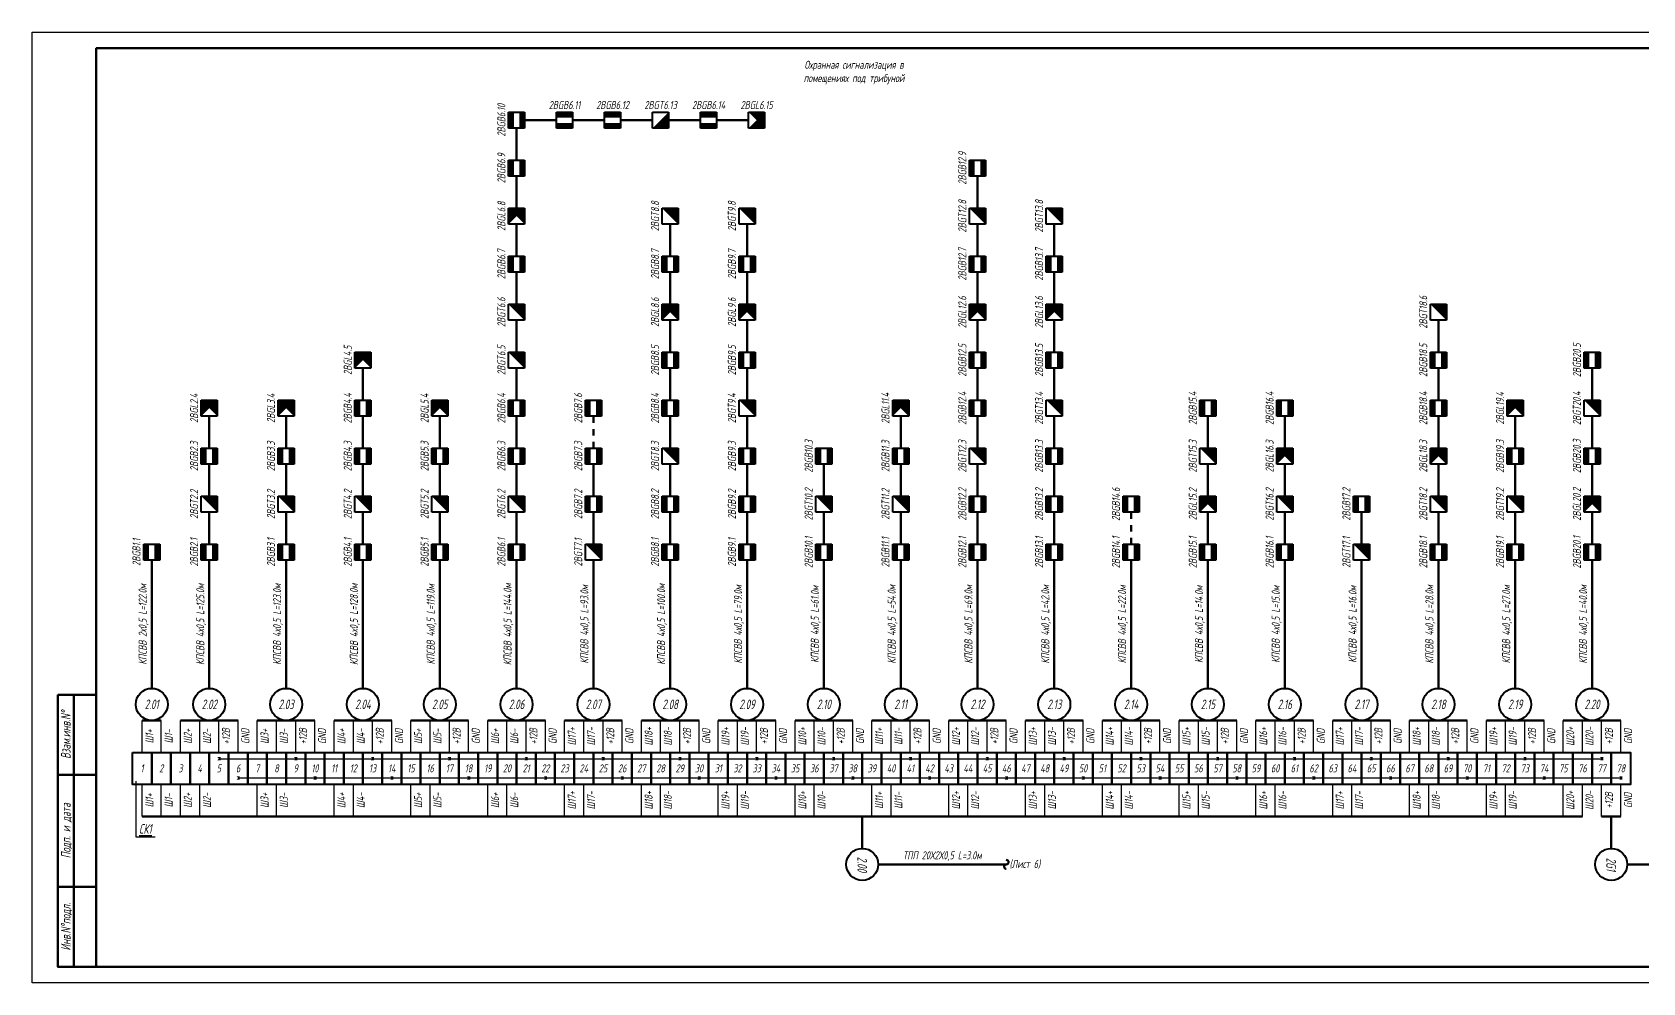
# Model space of a CAD drawing. Extents: x 0 to 1720, y -2086 to 3873.
# Drawn here: x 0 to 503, y 2682 to 2979 of the extents above; entities that cross this region are included whole.
import ezdxf
from ezdxf.enums import TextEntityAlignment as Align

# ---------------------------------------------------------------- set-up
doc = ezdxf.new("R2010")
doc.units = 0
doc.layers.add('EL_DEVICE', color=1, linetype='Continuous', lineweight=40)
doc.layers.add('EL_KABLE', color=9, linetype='Continuous', lineweight=60)
for name, color, linetype in [('EL_WIRES', 3, 'Continuous'), ('FORMAT', 134, 'Continuous'), ('TEXT', 4, 'Continuous'), ('WINOSKA', 251, 'Continuous')]:
    doc.layers.add(name, color=color, linetype=linetype)
doc.styles.add('R2_5', font='romant.shx', dxfattribs={"width": 0.65, "oblique": 12, "height": 2.5})

# ---------------------------------------------------------------- blocks, each defined once
blk = doc.blocks.new('CABLE_MARK')
at = {"layer": 'EL_DEVICE'}
blk.add_circle((0, 5), 5, dxfattribs=at)
at = {"layer": 'EL_KABLE'}
blk.add_line((0, 10), (0, 50), dxfattribs=at)
blk = doc.blocks.new('OS_DAT_BGB')
at = {"layer": 'EL_DEVICE'}
for p, q in [((-2.5, 2.5), (2.5, 2.5)), ((-2.5, -2.5), (-2.5, 2.5)), ((2.5, 2.5), (2.5, -2.5)), ((2.5, -2.5), (-2.5, -2.5))]:
    blk.add_line(p, q, dxfattribs=at)
for points in [[(-1.67, 2.5, 1.67, 1.67, 0), (-1.67, -2.5, 1.67, 1.67, 0)], [(1.67, 2.5, 1.67, 1.67, 0), (1.67, -2.5, 1.67, 1.67, 0)]]:
    blk.add_lwpolyline(points, format="xyseb", dxfattribs=at)
blk = doc.blocks.new('OS_DAT_BGT')
at = {"layer": 'EL_DEVICE'}
for p, q in [((-2.5, 2.5), (2.5, 2.5)), ((-2.5, -2.5), (-2.5, 2.5)), ((2.5, 2.5), (2.5, -2.5)), ((2.5, -2.5), (-2.5, -2.5))]:
    blk.add_line(p, q, dxfattribs=at)
blk.add_lwpolyline([(2.5, 2.5, 0, 7.07, 0), (0, 0, 7.07, 7.07, 0)], format="xyseb", dxfattribs=at)
blk = doc.blocks.new('OS_DAT_BGL')
at = {"layer": 'EL_DEVICE'}
for p, q in [((-2.5, 2.5), (2.5, 2.5)), ((-2.5, -2.5), (-2.5, 2.5)), ((2.5, 2.5), (2.5, -2.5)), ((2.5, -2.5), (-2.5, -2.5))]:
    blk.add_line(p, q, dxfattribs=at)
for points in [[(-2.5, 2.5, 0, 7.07, 0), (0, 0, 7.07, 7.07, 0)], [(2.5, 2.5, 0, 7.07, 0), (0, 0, 7.07, 7.07, 0)]]:
    blk.add_lwpolyline(points, format="xyseb", dxfattribs=at)
blk = doc.blocks.new('Break')
for centre, start, end in [((-0.7, 0), 0, 180), ((0.7, 0), 180, 0)]:
    blk.add_arc(centre, 0.7, start, end)

msp = doc.modelspace()

# ---------------------------------------------------------------- linework, layer by layer
at = {"layer": 'EL_DEVICE'}
for points in [[(31.33, 2754), (37.33, 2754), (37.33, 2744), (31.33, 2744)], [(37.33, 2754), (43.33, 2754), (43.33, 2744), (37.33, 2744)], [(43.33, 2754), (49.33, 2754), (49.33, 2744), (43.33, 2744)], [(49.33, 2754), (55.33, 2754), (55.33, 2744), (49.33, 2744)], [(55.33, 2754), (61.33, 2754), (61.33, 2744), (55.33, 2744)], [(61.33, 2754), (67.33, 2754), (67.33, 2744), (61.33, 2744)], [(67.33, 2754), (73.33, 2754), (73.33, 2744), (67.33, 2744)], [(73.33, 2754), (79.33, 2754), (79.33, 2744), (73.33, 2744)], [(79.33, 2754), (85.33, 2754), (85.33, 2744), (79.33, 2744)], [(85.33, 2754), (91.33, 2754), (91.33, 2744), (85.33, 2744)], [(91.33, 2754), (97.33, 2754), (97.33, 2744), (91.33, 2744)], [(97.33, 2754), (103.33, 2754), (103.33, 2744), (97.33, 2744)], [(103.33, 2754), (109.33, 2754), (109.33, 2744), (103.33, 2744)], [(109.33, 2754), (115.33, 2754), (115.33, 2744), (109.33, 2744)], [(115.33, 2754), (121.33, 2754), (121.33, 2744), (115.33, 2744)], [(121.33, 2754), (127.33, 2754), (127.33, 2744), (121.33, 2744)], [(127.33, 2754), (133.33, 2754), (133.33, 2744), (127.33, 2744)], [(133.33, 2754), (139.33, 2754), (139.33, 2744), (133.33, 2744)], [(139.33, 2754), (145.33, 2754), (145.33, 2744), (139.33, 2744)], [(145.33, 2754), (151.33, 2754), (151.33, 2744), (145.33, 2744)], [(151.33, 2754), (157.33, 2754), (157.33, 2744), (151.33, 2744)], [(157.33, 2754), (163.33, 2754), (163.33, 2744), (157.33, 2744)], [(163.33, 2754), (169.33, 2754), (169.33, 2744), (163.33, 2744)], [(169.33, 2754), (175.33, 2754), (175.33, 2744), (169.33, 2744)], [(175.33, 2754), (181.33, 2754), (181.33, 2744), (175.33, 2744)], [(181.33, 2754), (187.33, 2754), (187.33, 2744), (181.33, 2744)], [(187.33, 2754), (193.33, 2754), (193.33, 2744), (187.33, 2744)], [(193.33, 2754), (199.33, 2754), (199.33, 2744), (193.33, 2744)], [(199.33, 2754), (205.33, 2754), (205.33, 2744), (199.33, 2744)], [(205.33, 2754), (211.33, 2754), (211.33, 2744), (205.33, 2744)], [(211.33, 2754), (217.33, 2754), (217.33, 2744), (211.33, 2744)], [(217.33, 2754), (223.33, 2754), (223.33, 2744), (217.33, 2744)], [(223.33, 2754), (229.33, 2754), (229.33, 2744), (223.33, 2744)], [(229.33, 2754), (235.33, 2754), (235.33, 2744), (229.33, 2744)], [(235.33, 2754), (241.33, 2754), (241.33, 2744), (235.33, 2744)], [(241.33, 2754), (247.33, 2754), (247.33, 2744), (241.33, 2744)], [(247.33, 2754), (253.33, 2754), (253.33, 2744), (247.33, 2744)], [(253.33, 2754), (259.33, 2754), (259.33, 2744), (253.33, 2744)], [(259.33, 2754), (265.33, 2754), (265.33, 2744), (259.33, 2744)], [(265.33, 2754), (271.33, 2754), (271.33, 2744), (265.33, 2744)], [(271.33, 2754), (277.33, 2754), (277.33, 2744), (271.33, 2744)], [(277.33, 2754), (283.33, 2754), (283.33, 2744), (277.33, 2744)], [(283.33, 2754), (289.33, 2754), (289.33, 2744), (283.33, 2744)], [(289.33, 2754), (295.33, 2754), (295.33, 2744), (289.33, 2744)], [(295.33, 2754), (301.33, 2754), (301.33, 2744), (295.33, 2744)], [(301.33, 2754), (307.33, 2754), (307.33, 2744), (301.33, 2744)], [(307.33, 2754), (313.33, 2754), (313.33, 2744), (307.33, 2744)], [(313.33, 2754), (319.33, 2754), (319.33, 2744), (313.33, 2744)], [(319.33, 2754), (325.33, 2754), (325.33, 2744), (319.33, 2744)], [(325.33, 2754), (331.33, 2754), (331.33, 2744), (325.33, 2744)], [(331.33, 2754), (337.33, 2754), (337.33, 2744), (331.33, 2744)], [(337.33, 2754), (343.33, 2754), (343.33, 2744), (337.33, 2744)], [(343.33, 2754), (349.33, 2754), (349.33, 2744), (343.33, 2744)], [(349.33, 2754), (355.33, 2754), (355.33, 2744), (349.33, 2744)], [(355.33, 2754), (361.33, 2754), (361.33, 2744), (355.33, 2744)], [(361.33, 2754), (367.33, 2754), (367.33, 2744), (361.33, 2744)], [(367.33, 2754), (373.33, 2754), (373.33, 2744), (367.33, 2744)], [(373.33, 2754), (379.33, 2754), (379.33, 2744), (373.33, 2744)], [(379.33, 2754), (385.33, 2754), (385.33, 2744), (379.33, 2744)], [(385.33, 2754), (391.33, 2754), (391.33, 2744), (385.33, 2744)], [(391.33, 2754), (397.33, 2754), (397.33, 2744), (391.33, 2744)], [(397.33, 2754), (403.33, 2754), (403.33, 2744), (397.33, 2744)], [(403.33, 2754), (409.33, 2754), (409.33, 2744), (403.33, 2744)], [(409.33, 2754), (415.33, 2754), (415.33, 2744), (409.33, 2744)], [(415.33, 2754), (421.33, 2754), (421.33, 2744), (415.33, 2744)], [(421.33, 2754), (427.33, 2754), (427.33, 2744), (421.33, 2744)], [(427.33, 2754), (433.33, 2754), (433.33, 2744), (427.33, 2744)], [(433.33, 2754), (439.33, 2754), (439.33, 2744), (433.33, 2744)], [(439.33, 2754), (445.33, 2754), (445.33, 2744), (439.33, 2744)], [(445.33, 2754), (451.33, 2754), (451.33, 2744), (445.33, 2744)], [(451.33, 2754), (457.33, 2754), (457.33, 2744), (451.33, 2744)], [(457.33, 2754), (463.33, 2754), (463.33, 2744), (457.33, 2744)], [(463.33, 2754), (469.33, 2754), (469.33, 2744), (463.33, 2744)], [(469.33, 2754), (475.33, 2754), (475.33, 2744), (469.33, 2744)], [(475.33, 2754), (481.33, 2754), (481.33, 2744), (475.33, 2744)], [(481.33, 2754), (487.33, 2754), (487.33, 2744), (481.33, 2744)], [(487.33, 2754), (493.33, 2754), (493.33, 2744), (487.33, 2744)], [(493.33, 2754), (499.33, 2754), (499.33, 2744), (493.33, 2744)]]:
    msp.add_lwpolyline(points, close=True, dxfattribs=at)
at = {"layer": 'EL_KABLE'}
for p, q in [((151.33, 2939), (151.33, 2949)), ((153.83, 2951.5), (163.83, 2951.5)), ((168.83, 2951.5), (178.83, 2951.5)), ((183.83, 2951.5), (193.83, 2951.5)), ((198.83, 2951.5), (208.83, 2951.5)), ((213.83, 2951.5), (223.83, 2951.5)), ((151.33, 2924), (151.33, 2934)), ((295.33, 2924), (295.33, 2934)), ((151.33, 2909), (151.33, 2919)), ((199.33, 2909), (199.33, 2919)), ((223.33, 2909), (223.33, 2919)), ((295.33, 2909), (295.33, 2919)), ((319.33, 2909), (319.33, 2919)), ((151.33, 2894), (151.33, 2904)), ((199.33, 2894), (199.33, 2904)), ((223.33, 2894), (223.33, 2904)), ((295.33, 2894), (295.33, 2904)), ((319.33, 2894), (319.33, 2904)), ((151.33, 2879), (151.33, 2889)), ((199.33, 2879), (199.33, 2889)), ((223.33, 2879), (223.33, 2889)), ((295.33, 2879), (295.33, 2889)), ((319.33, 2879), (319.33, 2889)), ((439.33, 2879), (439.33, 2889)), ((103.33, 2864), (103.33, 2874)), ((151.33, 2864), (151.33, 2874)), ((199.33, 2864), (199.33, 2874)), ((223.33, 2864), (223.33, 2874)), ((295.33, 2864), (295.33, 2874)), ((319.33, 2864), (319.33, 2874)), ((439.33, 2864), (439.33, 2874)), ((487.33, 2864), (487.33, 2874)), ((55.33, 2849), (55.33, 2859)), ((79.33, 2849), (79.33, 2859)), ((103.33, 2849), (103.33, 2859)), ((127.33, 2849), (127.33, 2859)), ((151.33, 2849), (151.33, 2859)), ((175.33, 2857), (175.33, 2859)), ((199.33, 2849), (199.33, 2859)), ((223.33, 2849), (223.33, 2859)), ((271.33, 2849), (271.33, 2859)), ((295.33, 2849), (295.33, 2859)), ((319.33, 2849), (319.33, 2859)), ((367.33, 2849), (367.33, 2859)), ((391.33, 2849), (391.33, 2859)), ((439.33, 2849), (439.33, 2859)), ((463.33, 2849), (463.33, 2859)), ((487.33, 2849), (487.33, 2859)), ((175.33, 2853), (175.33, 2855)), ((175.33, 2849), (175.33, 2851)), ((55.33, 2834), (55.33, 2844)), ((79.33, 2834), (79.33, 2844)), ((103.33, 2834), (103.33, 2844)), ((127.33, 2834), (127.33, 2844)), ((151.33, 2834), (151.33, 2844)), ((175.33, 2834), (175.33, 2844)), ((199.33, 2834), (199.33, 2844)), ((223.33, 2834), (223.33, 2844)), ((247.33, 2834), (247.33, 2844)), ((271.33, 2834), (271.33, 2844)), ((295.33, 2834), (295.33, 2844)), ((319.33, 2834), (319.33, 2844)), ((367.33, 2834), (367.33, 2844)), ((391.33, 2834), (391.33, 2844)), ((439.33, 2834), (439.33, 2844)), ((463.33, 2834), (463.33, 2844)), ((487.33, 2834), (487.33, 2844)), ((55.33, 2819), (55.33, 2829)), ((79.33, 2819), (79.33, 2829)), ((103.33, 2819), (103.33, 2829)), ((127.33, 2819), (127.33, 2829)), ((151.33, 2819), (151.33, 2829)), ((175.33, 2819), (175.33, 2829)), ((199.33, 2819), (199.33, 2829)), ((223.33, 2819), (223.33, 2829)), ((247.33, 2819), (247.33, 2829)), ((271.33, 2819), (271.33, 2829)), ((295.33, 2819), (295.33, 2829)), ((319.33, 2819), (319.33, 2829)), ((343.33, 2827), (343.33, 2829)), ((367.33, 2819), (367.33, 2829)), ((391.33, 2819), (391.33, 2829)), ((415.33, 2819), (415.33, 2829)), ((439.33, 2819), (439.33, 2829)), ((463.33, 2819), (463.33, 2829)), ((487.33, 2819), (487.33, 2829)), ((343.33, 2823), (343.33, 2825)), ((343.33, 2819), (343.33, 2821)), ((34.33, 2764), (40.33, 2764)), ((46.33, 2764), (64.33, 2764)), ((70.33, 2764), (88.33, 2764)), ((94.33, 2764), (112.33, 2764)), ((118.33, 2764), (136.33, 2764)), ((142.33, 2764), (160.33, 2764)), ((166.33, 2764), (184.33, 2764)), ((190.33, 2764), (208.33, 2764)), ((214.33, 2764), (232.33, 2764)), ((238.33, 2764), (256.33, 2764)), ((262.33, 2764), (280.33, 2764)), ((286.33, 2764), (304.33, 2764)), ((310.33, 2764), (328.33, 2764)), ((334.33, 2764), (352.33, 2764)), ((358.33, 2764), (376.33, 2764)), ((382.33, 2764), (400.33, 2764)), ((406.33, 2764), (424.33, 2764)), ((430.33, 2764), (448.33, 2764)), ((454.33, 2764), (472.33, 2764)), ((478.33, 2764), (496.33, 2764)), ((34.33, 2734), (484.33, 2734)), ((259.33, 2734), (259.33, 2724)), ((490.33, 2734), (496.33, 2734)), ((493.33, 2734), (493.33, 2724))]:
    msp.add_line(p, q, dxfattribs=at)
at = {"layer": 'EL_WIRES'}
for p, q in [((34.33, 2754), (34.33, 2764)), ((40.33, 2754), (40.33, 2764)), ((46.33, 2754), (46.33, 2764)), ((52.33, 2754), (52.33, 2764)), ((58.33, 2754), (58.33, 2764)), ((64.33, 2754), (64.33, 2764)), ((70.33, 2754), (70.33, 2764)), ((76.33, 2754), (76.33, 2764)), ((82.33, 2754), (82.33, 2764)), ((88.33, 2754), (88.33, 2764)), ((94.33, 2754), (94.33, 2764)), ((100.33, 2754), (100.33, 2764)), ((106.33, 2754), (106.33, 2764)), ((112.33, 2754), (112.33, 2764)), ((118.33, 2754), (118.33, 2764)), ((124.33, 2754), (124.33, 2764)), ((130.33, 2754), (130.33, 2764)), ((136.33, 2754), (136.33, 2764)), ((142.33, 2754), (142.33, 2764)), ((148.33, 2754), (148.33, 2764)), ((154.33, 2754), (154.33, 2764)), ((160.33, 2754), (160.33, 2764)), ((166.33, 2754), (166.33, 2764)), ((172.33, 2754), (172.33, 2764)), ((178.33, 2754), (178.33, 2764)), ((184.33, 2754), (184.33, 2764)), ((190.33, 2754), (190.33, 2764)), ((196.33, 2754), (196.33, 2764)), ((202.33, 2754), (202.33, 2764)), ((208.33, 2754), (208.33, 2764)), ((214.33, 2754), (214.33, 2764)), ((220.33, 2754), (220.33, 2764)), ((226.33, 2754), (226.33, 2764)), ((232.33, 2754), (232.33, 2764)), ((238.33, 2754), (238.33, 2764)), ((244.33, 2754), (244.33, 2764)), ((250.33, 2754), (250.33, 2764)), ((256.33, 2754), (256.33, 2764)), ((262.33, 2754), (262.33, 2764)), ((268.33, 2754), (268.33, 2764)), ((274.33, 2754), (274.33, 2764)), ((280.33, 2754), (280.33, 2764)), ((286.33, 2754), (286.33, 2764)), ((292.33, 2754), (292.33, 2764)), ((298.33, 2754), (298.33, 2764)), ((304.33, 2754), (304.33, 2764)), ((310.33, 2754), (310.33, 2764)), ((316.33, 2754), (316.33, 2764)), ((322.33, 2754), (322.33, 2764)), ((328.33, 2754), (328.33, 2764)), ((334.33, 2754), (334.33, 2764)), ((340.33, 2754), (340.33, 2764)), ((346.33, 2754), (346.33, 2764)), ((352.33, 2754), (352.33, 2764)), ((358.33, 2754), (358.33, 2764)), ((364.33, 2754), (364.33, 2764)), ((370.33, 2754), (370.33, 2764)), ((376.33, 2754), (376.33, 2764)), ((382.33, 2754), (382.33, 2764)), ((388.33, 2754), (388.33, 2764)), ((394.33, 2754), (394.33, 2764)), ((400.33, 2754), (400.33, 2764)), ((406.33, 2754), (406.33, 2764)), ((412.33, 2754), (412.33, 2764)), ((418.33, 2754), (418.33, 2764)), ((424.33, 2754), (424.33, 2764)), ((430.33, 2754), (430.33, 2764)), ((436.33, 2754), (436.33, 2764)), ((442.33, 2754), (442.33, 2764)), ((448.33, 2754), (448.33, 2764)), ((454.33, 2754), (454.33, 2764)), ((460.33, 2754), (460.33, 2764)), ((466.33, 2754), (466.33, 2764)), ((472.33, 2754), (472.33, 2764)), ((478.33, 2754), (478.33, 2764)), ((484.33, 2754), (484.33, 2764)), ((490.33, 2754), (490.33, 2764)), ((496.33, 2754), (496.33, 2764)), ((58.33, 2752), (490.33, 2752)), ((34.33, 2734), (34.33, 2744)), ((40.33, 2734), (40.33, 2744)), ((46.33, 2734), (46.33, 2744)), ((52.33, 2734), (52.33, 2744)), ((64.33, 2746), (496.33, 2746)), ((70.33, 2734), (70.33, 2744)), ((76.33, 2734), (76.33, 2744)), ((94.33, 2734), (94.33, 2744)), ((100.33, 2734), (100.33, 2744)), ((118.33, 2734), (118.33, 2744)), ((124.33, 2734), (124.33, 2744)), ((142.33, 2734), (142.33, 2744)), ((148.33, 2734), (148.33, 2744)), ((166.33, 2734), (166.33, 2744)), ((172.33, 2734), (172.33, 2744)), ((190.33, 2734), (190.33, 2744)), ((196.33, 2734), (196.33, 2744)), ((214.33, 2734), (214.33, 2744)), ((220.33, 2734), (220.33, 2744)), ((238.33, 2734), (238.33, 2744)), ((244.33, 2734), (244.33, 2744)), ((262.33, 2734), (262.33, 2744)), ((268.33, 2734), (268.33, 2744)), ((286.33, 2734), (286.33, 2744)), ((292.33, 2734), (292.33, 2744)), ((310.33, 2734), (310.33, 2744)), ((316.33, 2734), (316.33, 2744)), ((334.33, 2734), (334.33, 2744)), ((340.33, 2734), (340.33, 2744)), ((358.33, 2734), (358.33, 2744)), ((364.33, 2734), (364.33, 2744)), ((382.33, 2734), (382.33, 2744)), ((388.33, 2734), (388.33, 2744)), ((406.33, 2734), (406.33, 2744)), ((412.33, 2734), (412.33, 2744)), ((430.33, 2734), (430.33, 2744)), ((436.33, 2734), (436.33, 2744)), ((454.33, 2734), (454.33, 2744)), ((460.33, 2734), (460.33, 2744)), ((478.33, 2734), (478.33, 2744)), ((484.33, 2734), (484.33, 2744)), ((490.33, 2734), (490.33, 2744)), ((496.33, 2734), (496.33, 2744))]:
    msp.add_line(p, q, dxfattribs=at)
for points in [[(57.83, 2752, 1, 1, 0), (58.83, 2752, 1, 1, 0)], [(81.83, 2752, 1, 1, 0), (82.83, 2752, 1, 1, 0)], [(105.83, 2752, 1, 1, 0), (106.83, 2752, 1, 1, 0)], [(129.83, 2752, 1, 1, 0), (130.83, 2752, 1, 1, 0)], [(153.83, 2752, 1, 1, 0), (154.83, 2752, 1, 1, 0)], [(177.83, 2752, 1, 1, 0), (178.83, 2752, 1, 1, 0)], [(201.83, 2752, 1, 1, 0), (202.83, 2752, 1, 1, 0)], [(225.83, 2752, 1, 1, 0), (226.83, 2752, 1, 1, 0)], [(249.83, 2752, 1, 1, 0), (250.83, 2752, 1, 1, 0)], [(273.83, 2752, 1, 1, 0), (274.83, 2752, 1, 1, 0)], [(297.83, 2752, 1, 1, 0), (298.83, 2752, 1, 1, 0)], [(321.83, 2752, 1, 1, 0), (322.83, 2752, 1, 1, 0)], [(345.83, 2752, 1, 1, 0), (346.83, 2752, 1, 1, 0)], [(369.83, 2752, 1, 1, 0), (370.83, 2752, 1, 1, 0)], [(393.83, 2752, 1, 1, 0), (394.83, 2752, 1, 1, 0)], [(417.83, 2752, 1, 1, 0), (418.83, 2752, 1, 1, 0)], [(441.83, 2752, 1, 1, 0), (442.83, 2752, 1, 1, 0)], [(465.83, 2752, 1, 1, 0), (466.83, 2752, 1, 1, 0)], [(489.83, 2752, 1, 1, 0), (490.83, 2752, 1, 1, 0)], [(63.83, 2746, 1, 1, 0), (64.83, 2746, 1, 1, 0)], [(87.83, 2746, 1, 1, 0), (88.83, 2746, 1, 1, 0)], [(111.83, 2746, 1, 1, 0), (112.83, 2746, 1, 1, 0)], [(135.83, 2746, 1, 1, 0), (136.83, 2746, 1, 1, 0)], [(159.83, 2746, 1, 1, 0), (160.83, 2746, 1, 1, 0)], [(183.83, 2746, 1, 1, 0), (184.83, 2746, 1, 1, 0)], [(207.83, 2746, 1, 1, 0), (208.83, 2746, 1, 1, 0)], [(231.83, 2746, 1, 1, 0), (232.83, 2746, 1, 1, 0)], [(255.83, 2746, 1, 1, 0), (256.83, 2746, 1, 1, 0)], [(279.83, 2746, 1, 1, 0), (280.83, 2746, 1, 1, 0)], [(303.83, 2746, 1, 1, 0), (304.83, 2746, 1, 1, 0)], [(327.83, 2746, 1, 1, 0), (328.83, 2746, 1, 1, 0)], [(351.83, 2746, 1, 1, 0), (352.83, 2746, 1, 1, 0)], [(375.83, 2746, 1, 1, 0), (376.83, 2746, 1, 1, 0)], [(399.83, 2746, 1, 1, 0), (400.83, 2746, 1, 1, 0)], [(423.83, 2746, 1, 1, 0), (424.83, 2746, 1, 1, 0)], [(447.83, 2746, 1, 1, 0), (448.83, 2746, 1, 1, 0)], [(471.83, 2746, 1, 1, 0), (472.83, 2746, 1, 1, 0)], [(495.83, 2746, 1, 1, 0), (496.83, 2746, 1, 1, 0)]]:
    msp.add_lwpolyline(points, format="xyseb", close=True, dxfattribs=at)
at = {"layer": 'FORMAT', "lineweight": 50}
for p, q in [((13, 2772), (13, 2687)), ((20, 2747), (8, 2747)), ((20, 2712), (8, 2712))]:
    msp.add_line(p, q, dxfattribs=at)
at = {"layer": 'FORMAT'}
msp.add_lwpolyline([(0, 2979), (840, 2979), (840, 2682), (0, 2682)], close=True, dxfattribs=at)
at = {"layer": 'FORMAT', "lineweight": 50}
for points in [[(20, 2687), (20, 2974), (835, 2974), (835, 2687)], [(8, 2772), (20, 2772), (20, 2687), (8, 2687)]]:
    msp.add_lwpolyline(points, close=True, dxfattribs=at)
at = {"layer": 'WINOSKA'}
for p, q in [((32.41, 2745), (32.41, 2727.57)), ((32.41, 2727.57), (38.42, 2727.57))]:
    msp.add_line(p, q, dxfattribs=at)

# ---------------------------------------------------------------- block references
for name, p in [('OS_DAT_BGB', (151.33, 2951.5)), ('OS_DAT_BGB', (151.33, 2936.5)), ('OS_DAT_BGB', (295.33, 2936.5)), ('OS_DAT_BGL', (151.33, 2921.5)), ('OS_DAT_BGT', (199.33, 2921.5)), ('OS_DAT_BGT', (223.33, 2921.5)), ('OS_DAT_BGT', (295.33, 2921.5)), ('OS_DAT_BGT', (319.33, 2921.5)), ('OS_DAT_BGB', (151.33, 2906.5)), ('OS_DAT_BGB', (199.33, 2906.5)), ('OS_DAT_BGB', (223.33, 2906.5)), ('OS_DAT_BGB', (295.33, 2906.5)), ('OS_DAT_BGB', (319.33, 2906.5)), ('OS_DAT_BGT', (151.33, 2891.5)), ('OS_DAT_BGL', (199.33, 2891.5)), ('OS_DAT_BGL', (223.33, 2891.5)), ('OS_DAT_BGL', (295.33, 2891.5)), ('OS_DAT_BGL', (319.33, 2891.5)), ('OS_DAT_BGT', (439.33, 2891.5)), ('OS_DAT_BGL', (103.33, 2876.5)), ('OS_DAT_BGT', (151.33, 2876.5)), ('OS_DAT_BGB', (199.33, 2876.5)), ('OS_DAT_BGB', (223.33, 2876.5)), ('OS_DAT_BGB', (295.33, 2876.5)), ('OS_DAT_BGB', (319.33, 2876.5)), ('OS_DAT_BGB', (439.33, 2876.5)), ('OS_DAT_BGB', (487.33, 2876.5)), ('OS_DAT_BGL', (55.33, 2861.5)), ('OS_DAT_BGL', (79.33, 2861.5)), ('OS_DAT_BGB', (103.33, 2861.5)), ('OS_DAT_BGL', (127.33, 2861.5)), ('OS_DAT_BGB', (151.33, 2861.5)), ('OS_DAT_BGB', (175.33, 2861.5)), ('OS_DAT_BGB', (199.33, 2861.5)), ('OS_DAT_BGT', (223.33, 2861.5)), ('OS_DAT_BGL', (271.33, 2861.5)), ('OS_DAT_BGB', (295.33, 2861.5)), ('OS_DAT_BGT', (319.33, 2861.5)), ('OS_DAT_BGB', (367.33, 2861.5)), ('OS_DAT_BGB', (391.33, 2861.5)), ('OS_DAT_BGB', (439.33, 2861.5)), ('OS_DAT_BGL', (463.33, 2861.5)), ('OS_DAT_BGT', (487.33, 2861.5)), ('OS_DAT_BGB', (55.33, 2846.5)), ('OS_DAT_BGB', (79.33, 2846.5)), ('OS_DAT_BGB', (103.33, 2846.5)), ('OS_DAT_BGB', (127.33, 2846.5)), ('OS_DAT_BGB', (151.33, 2846.5)), ('OS_DAT_BGB', (175.33, 2846.5)), ('OS_DAT_BGT', (199.33, 2846.5)), ('OS_DAT_BGB', (223.33, 2846.5)), ('OS_DAT_BGB', (247.33, 2846.5)), ('OS_DAT_BGB', (271.33, 2846.5)), ('OS_DAT_BGT', (295.33, 2846.5)), ('OS_DAT_BGB', (319.33, 2846.5)), ('OS_DAT_BGT', (367.33, 2846.5)), ('OS_DAT_BGL', (391.33, 2846.5)), ('OS_DAT_BGL', (439.33, 2846.5)), ('OS_DAT_BGB', (463.33, 2846.5)), ('OS_DAT_BGB', (487.33, 2846.5)), ('OS_DAT_BGT', (55.33, 2831.5)), ('OS_DAT_BGT', (79.33, 2831.5)), ('OS_DAT_BGT', (103.33, 2831.5)), ('OS_DAT_BGT', (127.33, 2831.5)), ('OS_DAT_BGT', (151.33, 2831.5)), ('OS_DAT_BGB', (175.33, 2831.5)), ('OS_DAT_BGB', (199.33, 2831.5)), ('OS_DAT_BGB', (223.33, 2831.5)), ('OS_DAT_BGT', (247.33, 2831.5)), ('OS_DAT_BGT', (271.33, 2831.5)), ('OS_DAT_BGB', (295.33, 2831.5)), ('OS_DAT_BGB', (319.33, 2831.5)), ('OS_DAT_BGB', (343.33, 2831.5)), ('OS_DAT_BGL', (367.33, 2831.5)), ('OS_DAT_BGT', (391.33, 2831.5)), ('OS_DAT_BGB', (415.33, 2831.5)), ('OS_DAT_BGT', (439.33, 2831.5)), ('OS_DAT_BGT', (463.33, 2831.5)), ('OS_DAT_BGL', (487.33, 2831.5)), ('OS_DAT_BGB', (37.33, 2816.5)), ('OS_DAT_BGB', (55.33, 2816.5)), ('OS_DAT_BGB', (79.33, 2816.5)), ('OS_DAT_BGB', (103.33, 2816.5)), ('OS_DAT_BGB', (127.33, 2816.5)), ('OS_DAT_BGB', (151.33, 2816.5)), ('OS_DAT_BGT', (175.33, 2816.5)), ('OS_DAT_BGB', (199.33, 2816.5)), ('OS_DAT_BGB', (223.33, 2816.5)), ('OS_DAT_BGB', (247.33, 2816.5)), ('OS_DAT_BGB', (271.33, 2816.5)), ('OS_DAT_BGB', (295.33, 2816.5)), ('OS_DAT_BGB', (319.33, 2816.5)), ('OS_DAT_BGB', (343.33, 2816.5)), ('OS_DAT_BGB', (367.33, 2816.5)), ('OS_DAT_BGB', (391.33, 2816.5)), ('OS_DAT_BGT', (415.33, 2816.5)), ('OS_DAT_BGB', (439.33, 2816.5)), ('OS_DAT_BGB', (463.33, 2816.5)), ('OS_DAT_BGB', (487.33, 2816.5)), ('CABLE_MARK', (37.33, 2764)), ('CABLE_MARK', (55.33, 2764)), ('CABLE_MARK', (79.33, 2764)), ('CABLE_MARK', (103.33, 2764)), ('CABLE_MARK', (127.33, 2764)), ('CABLE_MARK', (151.33, 2764)), ('CABLE_MARK', (175.33, 2764)), ('CABLE_MARK', (199.33, 2764)), ('CABLE_MARK', (223.33, 2764)), ('CABLE_MARK', (247.33, 2764)), ('CABLE_MARK', (271.33, 2764)), ('CABLE_MARK', (295.33, 2764)), ('CABLE_MARK', (319.33, 2764)), ('CABLE_MARK', (343.33, 2764)), ('CABLE_MARK', (367.33, 2764)), ('CABLE_MARK', (391.33, 2764)), ('CABLE_MARK', (415.33, 2764)), ('CABLE_MARK', (439.33, 2764)), ('CABLE_MARK', (463.33, 2764)), ('CABLE_MARK', (487.33, 2764))]:
    msp.add_blockref(name, p)
at = {"rotation": 270}
for name, p in [('OS_DAT_BGB', (166.33, 2951.5)), ('OS_DAT_BGB', (181.33, 2951.5)), ('OS_DAT_BGT', (196.33, 2951.5)), ('OS_DAT_BGB', (211.33, 2951.5)), ('OS_DAT_BGL', (226.33, 2951.5)), ('CABLE_MARK', (254.33, 2719)), ('CABLE_MARK', (488.33, 2719))]:
    msp.add_blockref(name, p, dxfattribs=at)
at = {"layer": 'EL_KABLE', "rotation": 270}
msp.add_blockref('Break', (304.33, 2719), dxfattribs=at)

# ---------------------------------------------------------------- texts
at = {"layer": 'TEXT', "style": 'R2_5', "oblique": 12, "width": 0.65}
for s, p in [('Взам.инв.N%%d', (10.5, 2759.5)), ('Подп. и дата', (10.5, 2729.5)), ('Инв.N%%dподл.', (10.5, 2699.5))]:
    msp.add_text(s, height=3, rotation=90, dxfattribs=at).set_placement(p, align=Align.MIDDLE_CENTER)
at = {"layer": 'TEXT', "style": 'R2_5', "oblique": 12, "width": 0.7}
for s, p in [('Ш1+', (35.33, 2759)), ('Ш1-', (41.33, 2759)), ('Ш2+', (47.33, 2759)), ('Ш2-', (53.33, 2759)), ('+12В', (59.33, 2759)), ('GND', (65.33, 2759)), ('Ш3+', (71.33, 2759)), ('Ш3-', (77.33, 2759)), ('+12В', (83.33, 2759)), ('GND', (89.33, 2759)), ('Ш4+', (95.33, 2759)), ('Ш4-', (101.33, 2759)), ('+12В', (107.33, 2759)), ('GND', (113.33, 2759)), ('Ш5+', (119.33, 2759)), ('Ш5-', (125.33, 2759)), ('+12В', (131.33, 2759)), ('GND', (137.33, 2759)), ('Ш6+', (143.33, 2759)), ('Ш6-', (149.33, 2759)), ('+12В', (155.33, 2759)), ('GND', (161.33, 2759)), ('Ш17+', (167.33, 2759)), ('Ш17-', (173.33, 2759)), ('+12В', (179.33, 2759)), ('GND', (185.33, 2759)), ('Ш18+', (191.33, 2759)), ('Ш18-', (197.33, 2759)), ('+12В', (203.33, 2759)), ('GND', (209.33, 2759)), ('Ш19+', (215.33, 2759)), ('Ш19-', (221.33, 2759)), ('+12В', (227.33, 2759)), ('GND', (233.33, 2759)), ('Ш10+', (239.33, 2759)), ('Ш10-', (245.33, 2759)), ('+12В', (251.33, 2759)), ('GND', (257.33, 2759)), ('Ш11+', (263.33, 2759)), ('Ш11-', (269.33, 2759)), ('+12В', (275.33, 2759)), ('GND', (281.33, 2759)), ('Ш12+', (287.33, 2759)), ('Ш12-', (293.33, 2759)), ('+12В', (299.33, 2759)), ('GND', (305.33, 2759)), ('Ш13+', (311.33, 2759)), ('Ш13-', (317.33, 2759)), ('+12В', (323.33, 2759)), ('GND', (329.33, 2759)), ('Ш14+', (335.33, 2759)), ('Ш14-', (341.33, 2759)), ('+12В', (347.33, 2759)), ('GND', (353.33, 2759)), ('Ш15+', (359.33, 2759)), ('Ш15-', (365.33, 2759)), ('+12В', (371.33, 2759)), ('GND', (377.33, 2759)), ('Ш16+', (383.33, 2759)), ('Ш16-', (389.33, 2759)), ('+12В', (395.33, 2759)), ('GND', (401.33, 2759)), ('Ш17+', (407.26, 2759)), ('Ш17-', (413.26, 2759)), ('+12В', (419.33, 2759)), ('GND', (425.33, 2759)), ('Ш18+', (431.26, 2759)), ('Ш18-', (437.26, 2759)), ('+12В', (443.33, 2759)), ('GND', (449.33, 2759)), ('Ш19+', (455.26, 2759)), ('Ш19-', (461.26, 2759)), ('+12В', (467.33, 2759)), ('GND', (473.33, 2759)), ('Ш20+', (479.26, 2759)), ('Ш20-', (485.26, 2759)), ('+12В', (491.33, 2759)), ('GND', (497.33, 2759)), ('Ш1+', (35.33, 2739)), ('Ш1-', (41.33, 2739)), ('Ш2+', (47.33, 2739)), ('Ш2-', (53.33, 2739)), ('Ш3+', (71.33, 2739)), ('Ш3-', (77.33, 2739)), ('Ш4+', (95.33, 2739)), ('Ш4-', (101.33, 2739)), ('Ш5+', (119.33, 2739)), ('Ш5-', (125.33, 2739)), ('Ш6+', (143.33, 2739)), ('Ш6-', (149.33, 2739)), ('Ш17+', (167.33, 2739)), ('Ш17-', (173.33, 2739)), ('Ш18+', (191.33, 2739)), ('Ш18-', (197.33, 2739)), ('Ш19+', (215.33, 2739)), ('Ш19-', (221.33, 2739)), ('Ш10+', (239.33, 2739)), ('Ш10-', (245.33, 2739)), ('Ш11+', (263.33, 2739)), ('Ш11-', (269.33, 2739)), ('Ш12+', (287.33, 2739)), ('Ш12-', (293.33, 2739)), ('Ш13+', (311.33, 2739)), ('Ш13-', (317.33, 2739)), ('Ш14+', (335.33, 2739)), ('Ш14-', (341.33, 2739)), ('Ш15+', (359.33, 2739)), ('Ш15-', (365.33, 2739)), ('Ш16+', (383.33, 2739)), ('Ш16-', (389.33, 2739)), ('Ш17+', (407.26, 2739)), ('Ш17-', (413.26, 2739)), ('Ш18+', (431.26, 2739)), ('Ш18-', (437.26, 2739)), ('Ш19+', (455.26, 2739)), ('Ш19-', (461.26, 2739)), ('Ш20+', (479.26, 2739)), ('Ш20-', (485.26, 2739)), ('+12В', (491.33, 2739)), ('GND', (497.33, 2739))]:
    msp.add_text(s, height=2.5, rotation=90, dxfattribs=at).set_placement(p, align=Align.TOP_CENTER)
for s, p in [('1', (34.33, 2749)), ('2', (40.33, 2749)), ('3', (46.33, 2749)), ('4', (52.33, 2749)), ('5', (58.33, 2749)), ('6', (64.33, 2749)), ('7', (70.33, 2749)), ('8', (76.33, 2749)), ('9', (82.33, 2749)), ('10', (88.33, 2749)), ('11', (94.33, 2749)), ('12', (100.33, 2749)), ('13', (106.33, 2749)), ('14', (112.33, 2749)), ('15', (118.33, 2749)), ('16', (124.33, 2749)), ('17', (130.33, 2749)), ('18', (136.33, 2749)), ('19', (142.33, 2749)), ('20', (148.33, 2749)), ('21', (154.33, 2749)), ('22', (160.33, 2749)), ('23', (166.33, 2749)), ('24', (172.33, 2749)), ('25', (178.33, 2749)), ('26', (184.33, 2749)), ('27', (190.33, 2749)), ('28', (196.33, 2749)), ('29', (202.33, 2749)), ('30', (208.33, 2749)), ('31', (214.33, 2749)), ('32', (220.33, 2749)), ('33', (226.33, 2749)), ('34', (232.33, 2749)), ('35', (238.33, 2749)), ('36', (244.33, 2749)), ('37', (250.33, 2749)), ('38', (256.33, 2749)), ('39', (262.33, 2749)), ('40', (268.33, 2749)), ('41', (274.33, 2749)), ('42', (280.33, 2749)), ('43', (286.33, 2749)), ('44', (292.33, 2749)), ('45', (298.33, 2749)), ('46', (304.33, 2749)), ('47', (310.33, 2749)), ('48', (316.33, 2749)), ('49', (322.33, 2749)), ('50', (328.33, 2749)), ('51', (334.33, 2749)), ('52', (340.33, 2749)), ('53', (346.33, 2749)), ('54', (352.33, 2749)), ('55', (358.33, 2749)), ('56', (364.33, 2749)), ('57', (370.33, 2749)), ('58', (376.33, 2749)), ('59', (382.33, 2749)), ('60', (388.33, 2749)), ('61', (394.33, 2749)), ('62', (400.33, 2749)), ('63', (406.33, 2749)), ('64', (412.33, 2749)), ('65', (418.33, 2749)), ('66', (424.33, 2749)), ('67', (430.33, 2749)), ('68', (436.33, 2749)), ('69', (442.33, 2749)), ('70', (448.33, 2749)), ('71', (454.33, 2749)), ('72', (460.33, 2749)), ('73', (466.33, 2749)), ('74', (472.33, 2749)), ('75', (478.33, 2749)), ('76', (484.33, 2749)), ('77', (490.33, 2749)), ('78', (496.33, 2749))]:
    msp.add_text(s, height=2.5, dxfattribs=at).set_placement(p, align=Align.MIDDLE_CENTER)
at = {"layer": 'TEXT', "char_height": 2.5, "style": 'R2_5'}
for s, insert, width, attachment_point in [('Охранная сигнализация в помещениях под трибуной', (256.76, 2966.41), 36.8686, 5), ('(Лист 6)', (305.33, 2719), 33.182, 4)]:
    msp.add_mtext(s, dxfattribs=dict(at, insert=insert, width=width, attachment_point=attachment_point))
at = {"layer": 'TEXT', "char_height": 2.5, "width": 1, "attachment_point": 8, "rotation": 90, "line_spacing_factor": 0.25, "style": 'R2_5'}
for s, insert in [('2BGB6.10', (147.83, 2951.5)), ('2BGB6.9', (147.83, 2936.5)), ('2BGB12.9', (291.83, 2936.5)), ('2BGL6.8', (147.83, 2921.5)), ('2BGT8.8', (195.83, 2921.5)), ('2BGT9.8', (219.83, 2921.5)), ('2BGT12.8', (291.83, 2921.5)), ('2BGT13.8', (315.83, 2921.5)), ('2BGB6.7', (147.83, 2906.5)), ('2BGB8.7', (195.83, 2906.5)), ('2BGB9.7', (219.83, 2906.5)), ('2BGB12.7', (291.83, 2906.5)), ('2BGB13.7', (315.83, 2906.5)), ('2BGT6.6', (147.83, 2891.5)), ('2BGL8.6', (195.83, 2891.5)), ('2BGL9.6', (219.83, 2891.5)), ('2BGL12.6', (291.83, 2891.5)), ('2BGL13.6', (315.83, 2891.5)), ('2BGT18.6', (435.83, 2891.5)), ('2BGL4.5', (99.83, 2876.5)), ('2BGT6.5', (147.83, 2876.5)), ('2BGB8.5', (195.83, 2876.5)), ('2BGB9.5', (219.83, 2876.5)), ('2BGB12.5', (291.83, 2876.5)), ('2BGB13.5', (315.83, 2876.5)), ('2BGB18.5', (435.83, 2876.5)), ('2BGB20.5', (483.83, 2876.5)), ('2BGL2.4', (51.83, 2861.5)), ('2BGL3.4', (75.83, 2861.5)), ('2BGB4.4', (99.83, 2861.5)), ('2BGL5.4', (123.83, 2861.5)), ('2BGB6.4', (147.83, 2861.5)), ('2BGB7.6', (171.83, 2861.5)), ('2BGB8.4', (195.83, 2861.5)), ('2BGT9.4', (219.83, 2861.5)), ('2BGL11.4', (267.83, 2861.5)), ('2BGB12.4', (291.83, 2861.5)), ('2BGT13.4', (315.83, 2861.5)), ('2BGB15.4', (363.83, 2861.5)), ('2BGB16.4', (387.83, 2861.5)), ('2BGB18.4', (435.83, 2861.5)), ('2BGL19.4', (459.83, 2861.5)), ('2BGT20.4', (483.83, 2861.5)), ('2BGB2.3', (51.83, 2846.5)), ('2BGB3.3', (75.83, 2846.5)), ('2BGB4.3', (99.83, 2846.5)), ('2BGB5.3', (123.83, 2846.5)), ('2BGB6.3', (147.83, 2846.5)), ('2BGB7.3', (171.83, 2846.5)), ('2BGT8.3', (195.83, 2846.5)), ('2BGB9.3', (219.83, 2846.5)), ('2BGB10.3', (243.83, 2846.5)), ('2BGB11.3', (267.83, 2846.5)), ('2BGT12.3', (291.83, 2846.5)), ('2BGB13.3', (315.83, 2846.5)), ('2BGT15.3', (363.83, 2846.5)), ('2BGL16.3', (387.83, 2846.5)), ('2BGL18.3', (435.83, 2846.5)), ('2BGB19.3', (459.83, 2846.5)), ('2BGB20.3', (483.83, 2846.5)), ('2BGT2.2', (51.83, 2831.5)), ('2BGT3.2', (75.83, 2831.5)), ('2BGT4.2', (99.83, 2831.5)), ('2BGT5.2', (123.83, 2831.5)), ('2BGT6.2', (147.83, 2831.5)), ('2BGB7.2', (171.83, 2831.5)), ('2BGB8.2', (195.83, 2831.5)), ('2BGB9.2', (219.83, 2831.5)), ('2BGT10.2', (243.83, 2831.5)), ('2BGT11.2', (267.83, 2831.5)), ('2BGB12.2', (291.83, 2831.5)), ('2BGB13.2', (315.83, 2831.5)), ('2BGB14.6', (339.83, 2831.5)), ('2BGL15.2', (363.83, 2831.5)), ('2BGT16.2', (387.83, 2831.5)), ('2BGB17.2', (411.83, 2831.5)), ('2BGT18.2', (435.83, 2831.5)), ('2BGT19.2', (459.83, 2831.5)), ('2BGL20.2', (483.83, 2831.5)), ('2BGB1.1', (33.83, 2816.5)), ('2BGB2.1', (51.83, 2816.5)), ('2BGB3.1', (75.83, 2816.5)), ('2BGB4.1', (99.83, 2816.5)), ('2BGB5.1', (123.83, 2816.5)), ('2BGB6.1', (147.83, 2816.5)), ('2BGT7.1', (171.83, 2816.5)), ('2BGB8.1', (195.83, 2816.5)), ('2BGB9.1', (219.83, 2816.5)), ('2BGB10.1', (243.83, 2816.5)), ('2BGB11.1', (267.83, 2816.5)), ('2BGB12.1', (291.83, 2816.5)), ('2BGB13.1', (315.83, 2816.5)), ('2BGB14.1', (339.83, 2816.5)), ('2BGB15.1', (363.83, 2816.5)), ('2BGB16.1', (387.83, 2816.5)), ('2BGT17.1', (411.83, 2816.5)), ('2BGB18.1', (435.83, 2816.5)), ('2BGB19.1', (459.83, 2816.5)), ('2BGB20.1', (483.83, 2816.5))]:
    msp.add_mtext(s, dxfattribs=dict(at, insert=insert))
at = {"layer": 'TEXT', "char_height": 2.5, "width": 1, "attachment_point": 8, "line_spacing_factor": 0.25, "style": 'R2_5'}
for s, insert in [('2BGB6.11', (166.33, 2955)), ('2BGB6.12', (181.33, 2955)), ('2BGT6.13', (196.33, 2955)), ('2BGB6.14', (211.33, 2955)), ('2BGL6.15', (226.33, 2955))]:
    msp.add_mtext(s, dxfattribs=dict(at, insert=insert))
at = {"layer": 'TEXT', "style": 'R2_5'}
for s, insert, char_height, attachment_point, rotation in [('КПСВВ 2х0,5 L=122.0м ', (36.33, 2794), 2.5, 8, 90), ('КПСВВ 4х0,5 L=125.0м ', (54.33, 2794), 2.5, 8, 90), ('КПСВВ 4х0,5 L=123.0м ', (78.33, 2794), 2.5, 8, 90), ('КПСВВ 4х0,5 L=128.0м ', (102.33, 2794), 2.5, 8, 90), ('КПСВВ 4х0,5 L=119.0м ', (126.33, 2794), 2.5, 8, 90), ('КПСВВ 4х0,5 L=144.0м ', (150.33, 2794), 2.5, 8, 90), ('КПСВВ 4х0,5 L=93.0м ', (174.33, 2794), 2.5, 8, 90), ('КПСВВ 4х0,5 L=100.0м ', (198.33, 2794), 2.5, 8, 90), ('КПСВВ 4х0,5 L=79.0м ', (222.33, 2794), 2.5, 8, 90), ('КПСВВ 4х0,5 L=61.0м ', (246.33, 2794), 2.5, 8, 90), ('КПСВВ 4х0,5 L=54.0м ', (270.33, 2794), 2.5, 8, 90), ('КПСВВ 4х0,5 L=69.0м ', (294.33, 2794), 2.5, 8, 90), ('КПСВВ 4х0,5 L=42.0м ', (318.33, 2794), 2.5, 8, 90), ('КПСВВ 4х0,5 L=22.0м ', (342.33, 2794), 2.5, 8, 90), ('КПСВВ 4х0,5 L=14.0м ', (366.33, 2794), 2.5, 8, 90), ('КПСВВ 4х0,5 L=15.0м ', (390.33, 2794), 2.5, 8, 90), ('КПСВВ 4х0,5 L=16.0м ', (414.33, 2794), 2.5, 8, 90), ('КПСВВ 4х0,5 L=28.0м ', (438.33, 2794), 2.5, 8, 90), ('КПСВВ 4х0,5 L=27.0м ', (462.33, 2794), 2.5, 8, 90), ('КПСВВ 4х0,5 L=40.0м ', (486.33, 2794), 2.5, 8, 90), ('2.00', (259.33, 2719), 3, 5, 270), ('2G1', (493.33, 2719), 3, 5, 270)]:
    msp.add_mtext(s, dxfattribs=dict(at, insert=insert, char_height=char_height, attachment_point=attachment_point, rotation=rotation))
for s, insert, char_height, attachment_point in [('2.01', (37.33, 2769), 3, 5), ('2.02', (55.33, 2769), 3, 5), ('2.03', (79.33, 2769), 3, 5), ('2.04', (103.33, 2769), 3, 5), ('2.05', (127.33, 2769), 3, 5), ('2.06', (151.33, 2769), 3, 5), ('2.07', (175.33, 2769), 3, 5), ('2.08', (199.33, 2769), 3, 5), ('2.09', (223.33, 2769), 3, 5), ('2.10', (247.33, 2769), 3, 5), ('2.11', (271.33, 2769), 3, 5), ('2.12', (295.33, 2769), 3, 5), ('2.13', (319.33, 2769), 3, 5), ('2.14', (343.33, 2769), 3, 5), ('2.15', (367.33, 2769), 3, 5), ('2.16', (391.33, 2769), 3, 5), ('2.17', (415.33, 2769), 3, 5), ('2.18', (439.33, 2769), 3, 5), ('2.19', (463.33, 2769), 3, 5), ('2.20', (487.33, 2769), 3, 5), ('ТПП 20Х2Х0,5 L=3.0м ', (284.33, 2720), 2.5, 8)]:
    msp.add_mtext(s, dxfattribs=dict(at, insert=insert, char_height=char_height, attachment_point=attachment_point))
at = {"layer": 'TEXT', "insert": (33.41, 2728.57), "char_height": 3, "attachment_point": 7, "line_spacing_factor": 0.7992, "style": 'R2_5'}
msp.add_mtext('{\\LСК1}', dxfattribs=at)

doc.saveas('drawing.dxf')
